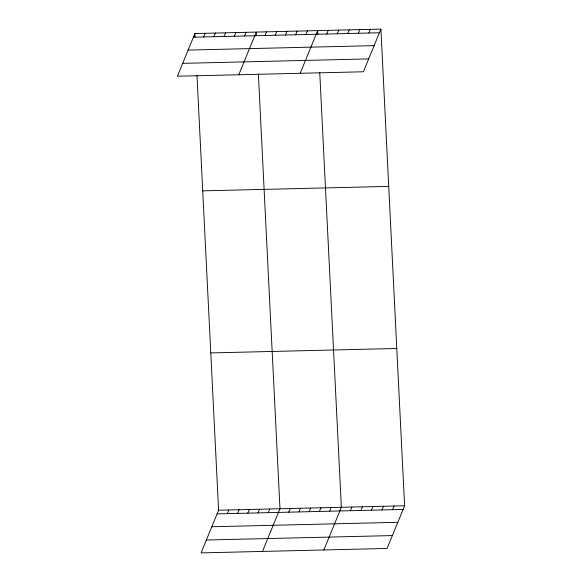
<?xml version="1.0" encoding="UTF-8"?>
<svg xmlns="http://www.w3.org/2000/svg" width="582" height="582" viewBox="0 0 582 582"><rect width="100%" height="100%" fill="white"/><g stroke="black" fill="none" stroke-linecap="round" stroke-linejoin="round"><path stroke-width="0.87" d="M194.905 33.552L177.401 76.227L363.408 71.775L380.904 29.1L194.905 33.552L195.079 37.124M203.627 36.972L205.133 33.305M213.863 36.724L215.362 33.065M224.092 36.477L225.59 32.818M234.32 36.237L235.826 32.57M244.549 35.989L246.055 32.33M238.78 74.758L256.284 32.083L256.458 35.655M265.014 35.502L266.512 31.835M275.242 35.255L276.741 31.595M285.471 35.007L286.977 31.348M295.7 34.767L297.206 31.101M305.936 34.52L307.434 30.861M300.167 73.288L317.663 30.613L317.845 34.185M326.706 34.025L328.204 30.359M337.24 33.771L338.746 30.111M347.781 33.516L349.287 29.857M358.323 33.269L359.829 29.602M368.864 33.014L370.363 29.355M196.992 75.558L218.592 510.225L201.096 552.9L387.095 548.448L404.599 505.773L380.904 29.1M227.322 513.644L228.828 509.985M237.551 513.397L239.057 509.737M247.787 513.157L249.285 509.49M258.015 512.909L259.514 509.25M268.244 512.669L269.75 509.003M262.475 551.43L279.978 508.755L258.372 74.089M288.701 512.175L290.207 508.515M298.937 511.934L300.436 508.268M309.166 511.687L310.664 508.021M319.394 511.44L320.9 507.78M329.623 511.2L331.129 507.533M323.854 549.961L341.358 507.293L319.751 72.619M350.393 510.698L351.899 507.038M360.935 510.45L362.44 506.784M371.476 510.196L372.975 506.529M382.018 509.941L383.516 506.282M392.559 509.694L394.058 506.027M193.399 37.212L379.406 32.759M188.117 50.088L374.124 45.636M182.683 63.351L368.682 58.898M202.718 190.852L388.725 186.4M210.779 352.925L396.779 348.473M218.592 510.225L404.599 505.773M217.093 513.891L403.1 509.439M211.812 526.761L397.819 522.309M206.377 540.023L392.377 535.578"/></g></svg>
